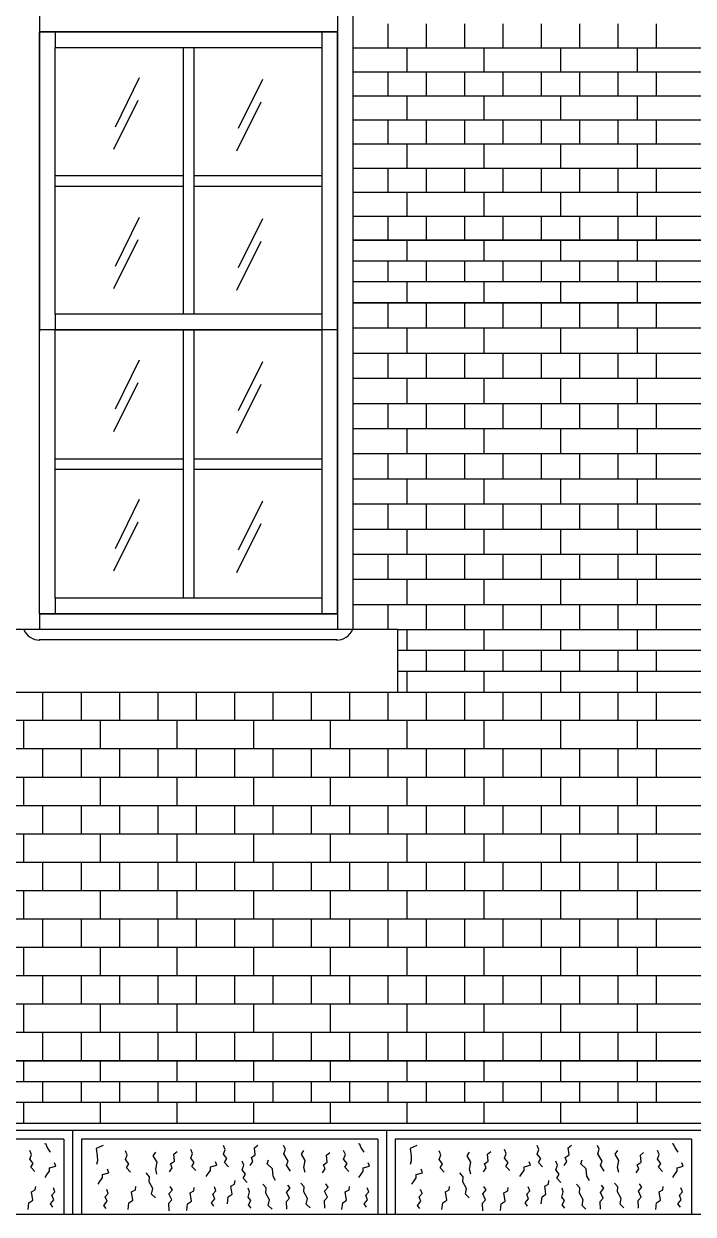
# Model space of a CAD drawing. Extents: x 177441 to 211081, y -129942 to -106182.
# Drawn here: x 195903 to 197823, y -121030 to -117614 of the extents above; entities that cross this region are included whole.
import ezdxf

# ---------------------------------------------------------------- set-up
doc = ezdxf.new("R2010")
doc.units = 0
doc.header["$LTSCALE"] = 50
doc.header["$MEASUREMENT"] = 0
for name, color, linetype in [('ele-3', 6, 'CONTINUOUS'), ('h', 5, 'CONTINUOUS'), ('HAT', 5, 'CONTINUOUS'), ('W-2', 2, 'CONTINUOUS'), ('WID', 4, 'CONTINUOUS')]:
    doc.layers.add(name, color=color, linetype=linetype)

msp = doc.modelspace()

# ---------------------------------------------------------------- linework, layer by layer
at = {"layer": 'ele-3'}
for p, q in [((199048.3, -118234.6), (196848.3, -118234.6)), ((196848.3, -118234.6), (198256.4, -118234.6)), ((199048.3, -118294.6), (196848.3, -118294.6)), ((199048.3, -118354.6), (196848.3, -118354.6)), ((199048.3, -118414.6), (196848.3, -118414.6)), ((196848.3, -118414.6), (199048.3, -118414.6)), ((196975.8, -119352), (198920.8, -119352)), ((198920.8, -119412), (196975.8, -119412)), ((198920.8, -119472), (196975.8, -119472)), ((196975.8, -119532), (198920.8, -119532)), ((191614.5, -120589.6), (199639.7, -120589.6)), ((199639.7, -120589.6), (192457.7, -120589.6)), ((199639.7, -120649.6), (191614.5, -120649.6)), ((199639.7, -120709.6), (191539.5, -120709.6))]:
    msp.add_line(p, q, dxfattribs=at)
for points in [[(197003.3, -118294.6), (197003.3, -118234.6)], [(197223.3, -118294.6), (197223.3, -118234.6)], [(197443.3, -118294.6), (197443.3, -118234.6)], [(197663.3, -118294.6), (197663.3, -118234.6)], [(196948.3, -118354.6), (196948.3, -118294.6)], [(197058.3, -118354.6), (197058.3, -118294.6)], [(197168.3, -118354.6), (197168.3, -118294.6)], [(197278.3, -118354.6), (197278.3, -118294.6)], [(197388.3, -118354.6), (197388.3, -118294.6)], [(197498.3, -118354.6), (197498.3, -118294.6)], [(197608.3, -118354.6), (197608.3, -118294.6)], [(197718.3, -118354.6), (197718.3, -118294.6)], [(197003.3, -118414.6), (197003.3, -118354.6)], [(197223.3, -118414.6), (197223.3, -118354.6)], [(197443.3, -118414.6), (197443.3, -118354.6)], [(197663.3, -118414.6), (197663.3, -118354.6)], [(197003.3, -119412), (197003.3, -119352)], [(197223.3, -119412), (197223.3, -119352)], [(197443.3, -119412), (197443.3, -119352)], [(197663.3, -119412), (197663.3, -119352)], [(197058.3, -119472), (197058.3, -119412)], [(197168.3, -119472), (197168.3, -119412)], [(197278.3, -119472), (197278.3, -119412)], [(197388.3, -119472), (197388.3, -119412)], [(197498.3, -119472), (197498.3, -119412)], [(197608.3, -119472), (197608.3, -119412)], [(197718.3, -119472), (197718.3, -119412)], [(197003.3, -119532), (197003.3, -119472)], [(197223.3, -119532), (197223.3, -119472)], [(197443.3, -119532), (197443.3, -119472)], [(197663.3, -119532), (197663.3, -119472)], [(195903.3, -120649.6), (195903.3, -120589.6)], [(196123.3, -120649.6), (196123.3, -120589.6)], [(196343.3, -120649.6), (196343.3, -120589.6)], [(196563.3, -120649.6), (196563.3, -120589.6)], [(196783.3, -120649.6), (196783.3, -120589.6)], [(197003.3, -120649.6), (197003.3, -120589.6)], [(197223.3, -120649.6), (197223.3, -120589.6)], [(197443.3, -120649.6), (197443.3, -120589.6)], [(197663.3, -120649.6), (197663.3, -120589.6)], [(195958.3, -120709.6), (195958.3, -120649.6)], [(196068.3, -120709.6), (196068.3, -120649.6)], [(196178.3, -120709.6), (196178.3, -120649.6)], [(196288.3, -120709.6), (196288.3, -120649.6)], [(196398.3, -120709.6), (196398.3, -120649.6)], [(196508.3, -120709.6), (196508.3, -120649.6)], [(196618.3, -120709.6), (196618.3, -120649.6)], [(196728.3, -120709.6), (196728.3, -120649.6)], [(196838.3, -120709.6), (196838.3, -120649.6)], [(196948.3, -120709.6), (196948.3, -120649.6)], [(197058.3, -120709.6), (197058.3, -120649.6)], [(197168.3, -120709.6), (197168.3, -120649.6)], [(197278.3, -120709.6), (197278.3, -120649.6)], [(197388.3, -120709.6), (197388.3, -120649.6)], [(197498.3, -120709.6), (197498.3, -120649.6)], [(197608.3, -120709.6), (197608.3, -120649.6)], [(197718.3, -120709.6), (197718.3, -120649.6)], [(195903.3, -120769.6), (195903.3, -120709.6)], [(196123.3, -120769.6), (196123.3, -120709.6)], [(196343.3, -120769.6), (196343.3, -120709.6)], [(196563.3, -120769.6), (196563.3, -120709.6)], [(196783.3, -120769.6), (196783.3, -120709.6)], [(197003.3, -120769.6), (197003.3, -120709.6)], [(197223.3, -120769.6), (197223.3, -120709.6)], [(197443.3, -120769.6), (197443.3, -120709.6)], [(197663.3, -120769.6), (197663.3, -120709.6)]]:
    msp.add_lwpolyline(points, dxfattribs=at)
at = {"layer": 'h'}
for p, q in [((196848.3, -117682.9), (199048.3, -117682.9)), ((196234.6, -117769.3), (196165, -117910)), ((196587.6, -117773.7), (196518, -117914.4)), ((196848.3, -117751.8), (199048.3, -117751.8)), ((196229.9, -117834.1), (196160.3, -117974.8)), ((196582.8, -117838.5), (196513.3, -117979.2)), ((196848.3, -117820.8), (199048.3, -117820.8)), ((196848.3, -117889.8), (199048.3, -117889.8)), ((196848.3, -117958.7), (199048.3, -117958.7)), ((196848.3, -118027.7), (199048.3, -118027.7)), ((196848.3, -118096.7), (199048.3, -118096.7)), ((196234.6, -118169.3), (196165, -118310)), ((196587.6, -118173.7), (196518, -118314.4)), ((196848.3, -118165.7), (199048.3, -118165.7)), ((196229.9, -118234.1), (196160.3, -118374.8)), ((196582.8, -118238.5), (196513.3, -118379.2)), ((196848.3, -118486.7), (199048.3, -118486.7)), ((196848.3, -118558.8), (199048.3, -118558.8)), ((196234.6, -118579.3), (196165, -118720)), ((196587.6, -118583.7), (196518, -118724.4)), ((196229.9, -118644.1), (196160.3, -118784.8)), ((196582.8, -118648.5), (196513.3, -118789.2)), ((196848.3, -118630.9), (199048.3, -118630.9)), ((196848.3, -118703.1), (199048.3, -118703.1)), ((196848.3, -118775.2), (199048.3, -118775.2)), ((196848.3, -118847.3), (199048.3, -118847.3)), ((196848.3, -118919.4), (199048.3, -118919.4)), ((196234.6, -118979.3), (196165, -119120)), ((196587.6, -118983.7), (196518, -119124.4)), ((196848.3, -118991.5), (199048.3, -118991.5)), ((196229.9, -119044.1), (196160.3, -119184.8)), ((196582.8, -119048.5), (196513.3, -119189.2)), ((196848.3, -119063.6), (199048.3, -119063.6)), ((196848.3, -119135.7), (199048.3, -119135.7)), ((196848.3, -119207.8), (199048.3, -119207.8)), ((196848.3, -119279.9), (199048.3, -119279.9)), ((199639.7, -119613.4), (191614.5, -119613.4)), ((199639.7, -119694.7), (191614.5, -119694.7)), ((199639.7, -119776.1), (191614.5, -119776.1)), ((199639.7, -119857.5), (191614.5, -119857.5)), ((199639.7, -119938.8), (191614.5, -119938.8)), ((199639.7, -120020.2), (191614.5, -120020.2)), ((199639.7, -120101.5), (191614.5, -120101.5)), ((199639.7, -120182.9), (191614.5, -120182.9)), ((199639.7, -120264.2), (191614.5, -120264.2)), ((199639.7, -120345.6), (191614.5, -120345.6)), ((199639.7, -120426.9), (191614.5, -120426.9)), ((199639.7, -120508.3), (191614.5, -120508.3))]:
    msp.add_line(p, q, dxfattribs=at)
for points in [[(196948.3, -117682.9), (196948.3, -117613.9)], [(197058.3, -117682.9), (197058.3, -117613.9)], [(197168.3, -117682.9), (197168.3, -117613.9)], [(197278.3, -117682.9), (197278.3, -117613.9)], [(197388.3, -117682.9), (197388.3, -117613.9)], [(197498.3, -117682.9), (197498.3, -117613.9)], [(197608.3, -117682.9), (197608.3, -117613.9)], [(197718.3, -117682.9), (197718.3, -117613.9)], [(197003.3, -117751.8), (197003.3, -117682.9)], [(197223.3, -117751.8), (197223.3, -117682.9)], [(197443.3, -117751.8), (197443.3, -117682.9)], [(197663.3, -117751.8), (197663.3, -117682.9)], [(196948.3, -117820.8), (196948.3, -117751.8)], [(197058.3, -117820.8), (197058.3, -117751.8)], [(197168.3, -117820.8), (197168.3, -117751.8)], [(197278.3, -117820.8), (197278.3, -117751.8)], [(197388.3, -117820.8), (197388.3, -117751.8)], [(197498.3, -117820.8), (197498.3, -117751.8)], [(197608.3, -117820.8), (197608.3, -117751.8)], [(197718.3, -117820.8), (197718.3, -117751.8)], [(197003.3, -117889.8), (197003.3, -117820.8)], [(197223.3, -117889.8), (197223.3, -117820.8)], [(197443.3, -117889.8), (197443.3, -117820.8)], [(197663.3, -117889.8), (197663.3, -117820.8)], [(196948.3, -117958.7), (196948.3, -117889.8)], [(197058.3, -117958.7), (197058.3, -117889.8)], [(197168.3, -117958.7), (197168.3, -117889.8)], [(197278.3, -117958.7), (197278.3, -117889.8)], [(197388.3, -117958.7), (197388.3, -117889.8)], [(197498.3, -117958.7), (197498.3, -117889.8)], [(197608.3, -117958.7), (197608.3, -117889.8)], [(197718.3, -117958.7), (197718.3, -117889.8)], [(197003.3, -118027.7), (197003.3, -117958.7)], [(197223.3, -118027.7), (197223.3, -117958.7)], [(197443.3, -118027.7), (197443.3, -117958.7)], [(197663.3, -118027.7), (197663.3, -117958.7)], [(196948.3, -118096.7), (196948.3, -118027.7)], [(197058.3, -118096.7), (197058.3, -118027.7)], [(197168.3, -118096.7), (197168.3, -118027.7)], [(197278.3, -118096.7), (197278.3, -118027.7)], [(197388.3, -118096.7), (197388.3, -118027.7)], [(197498.3, -118096.7), (197498.3, -118027.7)], [(197608.3, -118096.7), (197608.3, -118027.7)], [(197718.3, -118096.7), (197718.3, -118027.7)], [(197003.3, -118165.6), (197003.3, -118096.7)], [(197223.3, -118165.6), (197223.3, -118096.7)], [(197443.3, -118165.6), (197443.3, -118096.7)], [(197663.3, -118165.6), (197663.3, -118096.7)], [(196948.3, -118234.6), (196948.3, -118165.7)], [(197058.3, -118234.6), (197058.3, -118165.7)], [(197168.3, -118234.6), (197168.3, -118165.7)], [(197278.3, -118234.6), (197278.3, -118165.7)], [(197388.3, -118234.6), (197388.3, -118165.7)], [(197498.3, -118234.6), (197498.3, -118165.7)], [(197608.3, -118234.6), (197608.3, -118165.7)], [(197718.3, -118234.6), (197718.3, -118165.7)], [(196948.3, -118486.7), (196948.3, -118414.6)], [(197058.3, -118486.7), (197058.3, -118414.6)], [(197168.3, -118486.7), (197168.3, -118414.6)], [(197278.3, -118486.7), (197278.3, -118414.6)], [(197388.3, -118486.7), (197388.3, -118414.6)], [(197498.3, -118486.7), (197498.3, -118414.6)], [(197608.3, -118486.7), (197608.3, -118414.6)], [(197718.3, -118486.7), (197718.3, -118414.6)], [(197003.3, -118558.8), (197003.3, -118486.7)], [(197223.3, -118558.8), (197223.3, -118486.7)], [(197443.3, -118558.8), (197443.3, -118486.7)], [(197663.3, -118558.8), (197663.3, -118486.7)], [(196948.3, -118630.9), (196948.3, -118558.8)], [(197058.3, -118630.9), (197058.3, -118558.8)], [(197168.3, -118630.9), (197168.3, -118558.8)], [(197278.3, -118630.9), (197278.3, -118558.8)], [(197388.3, -118630.9), (197388.3, -118558.8)], [(197498.3, -118630.9), (197498.3, -118558.8)], [(197608.3, -118630.9), (197608.3, -118558.8)], [(197718.3, -118630.9), (197718.3, -118558.8)], [(197003.3, -118703.1), (197003.3, -118630.9)], [(197223.3, -118703.1), (197223.3, -118630.9)], [(197443.3, -118703.1), (197443.3, -118630.9)], [(197663.3, -118703.1), (197663.3, -118630.9)], [(196948.3, -118775.2), (196948.3, -118703.1)], [(197058.3, -118775.2), (197058.3, -118703.1)], [(197168.3, -118775.2), (197168.3, -118703.1)], [(197278.3, -118775.2), (197278.3, -118703.1)], [(197388.3, -118775.2), (197388.3, -118703.1)], [(197498.3, -118775.2), (197498.3, -118703.1)], [(197608.3, -118775.2), (197608.3, -118703.1)], [(197718.3, -118775.2), (197718.3, -118703.1)], [(197003.3, -118847.3), (197003.3, -118775.2)], [(197223.3, -118847.3), (197223.3, -118775.2)], [(197443.3, -118847.3), (197443.3, -118775.2)], [(197663.3, -118847.3), (197663.3, -118775.2)], [(196948.3, -118919.4), (196948.3, -118847.3)], [(197058.3, -118919.4), (197058.3, -118847.3)], [(197168.3, -118919.4), (197168.3, -118847.3)], [(197278.3, -118919.4), (197278.3, -118847.3)], [(197388.3, -118919.4), (197388.3, -118847.3)], [(197498.3, -118919.4), (197498.3, -118847.3)], [(197608.3, -118919.4), (197608.3, -118847.3)], [(197718.3, -118919.4), (197718.3, -118847.3)], [(197003.3, -118991.5), (197003.3, -118919.4)], [(197223.3, -118991.5), (197223.3, -118919.4)], [(197443.3, -118991.5), (197443.3, -118919.4)], [(197663.3, -118991.5), (197663.3, -118919.4)], [(196948.3, -119063.6), (196948.3, -118991.5)], [(197058.3, -119063.6), (197058.3, -118991.5)], [(197168.3, -119063.6), (197168.3, -118991.5)], [(197278.3, -119063.6), (197278.3, -118991.5)], [(197388.3, -119063.6), (197388.3, -118991.5)], [(197498.3, -119063.6), (197498.3, -118991.5)], [(197608.3, -119063.6), (197608.3, -118991.5)], [(197718.3, -119063.6), (197718.3, -118991.5)], [(197003.3, -119135.7), (197003.3, -119063.6)], [(197223.3, -119135.7), (197223.3, -119063.6)], [(197443.3, -119135.7), (197443.3, -119063.6)], [(197663.3, -119135.7), (197663.3, -119063.6)], [(196948.3, -119207.8), (196948.3, -119135.7)], [(197058.3, -119207.8), (197058.3, -119135.7)], [(197168.3, -119207.8), (197168.3, -119135.7)], [(197278.3, -119207.8), (197278.3, -119135.7)], [(197388.3, -119207.8), (197388.3, -119135.7)], [(197498.3, -119207.8), (197498.3, -119135.7)], [(197608.3, -119207.8), (197608.3, -119135.7)], [(197718.3, -119207.8), (197718.3, -119135.7)], [(197003.3, -119279.9), (197003.3, -119207.8)], [(197223.3, -119279.9), (197223.3, -119207.8)], [(197443.3, -119279.9), (197443.3, -119207.8)], [(197663.3, -119279.9), (197663.3, -119207.8)], [(196948.3, -119352), (196948.3, -119279.9)], [(197058.3, -119352), (197058.3, -119279.9)], [(197168.3, -119352), (197168.3, -119279.9)], [(197278.3, -119352), (197278.3, -119279.9)], [(197388.3, -119352), (197388.3, -119279.9)], [(197498.3, -119352), (197498.3, -119279.9)], [(197608.3, -119352), (197608.3, -119279.9)], [(197718.3, -119352), (197718.3, -119279.9)], [(195958.3, -119613.4), (195958.3, -119532)], [(196068.3, -119613.4), (196068.3, -119532)], [(196178.3, -119613.4), (196178.3, -119532)], [(196288.3, -119613.4), (196288.3, -119532)], [(196398.3, -119613.4), (196398.3, -119532)], [(196508.3, -119613.4), (196508.3, -119532)], [(196618.3, -119613.4), (196618.3, -119532)], [(196728.3, -119613.4), (196728.3, -119532)], [(196838.3, -119613.4), (196838.3, -119532)], [(196948.3, -119613.4), (196948.3, -119532)], [(197058.3, -119613.4), (197058.3, -119532)], [(197168.3, -119613.4), (197168.3, -119532)], [(197278.3, -119613.4), (197278.3, -119532)], [(197388.3, -119613.4), (197388.3, -119532)], [(197498.3, -119613.4), (197498.3, -119532)], [(197608.3, -119613.4), (197608.3, -119532)], [(197718.3, -119613.4), (197718.3, -119532)], [(195903.3, -119694.7), (195903.3, -119613.4)], [(196123.3, -119694.7), (196123.3, -119613.4)], [(196343.3, -119694.7), (196343.3, -119613.4)], [(196563.3, -119694.7), (196563.3, -119613.4)], [(196783.3, -119694.7), (196783.3, -119613.4)], [(197003.3, -119694.7), (197003.3, -119613.4)], [(197223.3, -119694.7), (197223.3, -119613.4)], [(197443.3, -119694.7), (197443.3, -119613.4)], [(197663.3, -119694.7), (197663.3, -119613.4)], [(195958.3, -119776.1), (195958.3, -119694.7)], [(196068.3, -119776.1), (196068.3, -119694.7)], [(196178.3, -119776.1), (196178.3, -119694.7)], [(196288.3, -119776.1), (196288.3, -119694.7)], [(196398.3, -119776.1), (196398.3, -119694.7)], [(196508.3, -119776.1), (196508.3, -119694.7)], [(196618.3, -119776.1), (196618.3, -119694.7)], [(196728.3, -119776.1), (196728.3, -119694.7)], [(196838.3, -119776.1), (196838.3, -119694.7)], [(196948.3, -119776.1), (196948.3, -119694.7)], [(197058.3, -119776.1), (197058.3, -119694.7)], [(197168.3, -119776.1), (197168.3, -119694.7)], [(197278.3, -119776.1), (197278.3, -119694.7)], [(197388.3, -119776.1), (197388.3, -119694.7)], [(197498.3, -119776.1), (197498.3, -119694.7)], [(197608.3, -119776.1), (197608.3, -119694.7)], [(197718.3, -119776.1), (197718.3, -119694.7)], [(195903.3, -119857.5), (195903.3, -119776.1)], [(196123.3, -119857.5), (196123.3, -119776.1)], [(196343.3, -119857.5), (196343.3, -119776.1)], [(196563.3, -119857.5), (196563.3, -119776.1)], [(196783.3, -119857.5), (196783.3, -119776.1)], [(197003.3, -119857.5), (197003.3, -119776.1)], [(197223.3, -119857.5), (197223.3, -119776.1)], [(197443.3, -119857.5), (197443.3, -119776.1)], [(197663.3, -119857.5), (197663.3, -119776.1)], [(195958.3, -119938.8), (195958.3, -119857.5)], [(196068.3, -119938.8), (196068.3, -119857.5)], [(196178.3, -119938.8), (196178.3, -119857.5)], [(196288.3, -119938.8), (196288.3, -119857.5)], [(196398.3, -119938.8), (196398.3, -119857.5)], [(196508.3, -119938.8), (196508.3, -119857.5)], [(196618.3, -119938.8), (196618.3, -119857.5)], [(196728.3, -119938.8), (196728.3, -119857.5)], [(196838.3, -119938.8), (196838.3, -119857.5)], [(196948.3, -119938.8), (196948.3, -119857.5)], [(197058.3, -119938.8), (197058.3, -119857.5)], [(197168.3, -119938.8), (197168.3, -119857.5)], [(197278.3, -119938.8), (197278.3, -119857.5)], [(197388.3, -119938.8), (197388.3, -119857.5)], [(197498.3, -119938.8), (197498.3, -119857.5)], [(197608.3, -119938.8), (197608.3, -119857.5)], [(197718.3, -119938.8), (197718.3, -119857.5)], [(195903.3, -120020.2), (195903.3, -119938.8)], [(196123.3, -120020.2), (196123.3, -119938.8)], [(196343.3, -120020.2), (196343.3, -119938.8)], [(196563.3, -120020.2), (196563.3, -119938.8)], [(196783.3, -120020.2), (196783.3, -119938.8)], [(197003.3, -120020.2), (197003.3, -119938.8)], [(197223.3, -120020.2), (197223.3, -119938.8)], [(197443.3, -120020.2), (197443.3, -119938.8)], [(197663.3, -120020.2), (197663.3, -119938.8)], [(195958.3, -120101.5), (195958.3, -120020.2)], [(196068.3, -120101.5), (196068.3, -120020.2)], [(196178.3, -120101.5), (196178.3, -120020.2)], [(196288.3, -120101.5), (196288.3, -120020.2)], [(196398.3, -120101.5), (196398.3, -120020.2)], [(196508.3, -120101.5), (196508.3, -120020.2)], [(196618.3, -120101.5), (196618.3, -120020.2)], [(196728.3, -120101.5), (196728.3, -120020.2)], [(196838.3, -120101.5), (196838.3, -120020.2)], [(196948.3, -120101.5), (196948.3, -120020.2)], [(197058.3, -120101.5), (197058.3, -120020.2)], [(197168.3, -120101.5), (197168.3, -120020.2)], [(197278.3, -120101.5), (197278.3, -120020.2)], [(197388.3, -120101.5), (197388.3, -120020.2)], [(197498.3, -120101.5), (197498.3, -120020.2)], [(197608.3, -120101.5), (197608.3, -120020.2)], [(197718.3, -120101.5), (197718.3, -120020.2)], [(195903.3, -120182.9), (195903.3, -120101.5)], [(196123.3, -120182.9), (196123.3, -120101.5)], [(196343.3, -120182.9), (196343.3, -120101.5)], [(196563.3, -120182.9), (196563.3, -120101.5)], [(196783.3, -120182.9), (196783.3, -120101.5)], [(197003.3, -120182.9), (197003.3, -120101.5)], [(197223.3, -120182.9), (197223.3, -120101.5)], [(197443.3, -120182.9), (197443.3, -120101.5)], [(197663.3, -120182.9), (197663.3, -120101.5)], [(195958.3, -120264.2), (195958.3, -120182.9)], [(196068.3, -120264.2), (196068.3, -120182.9)], [(196178.3, -120264.2), (196178.3, -120182.9)], [(196288.3, -120264.2), (196288.3, -120182.9)], [(196398.3, -120264.2), (196398.3, -120182.9)], [(196508.3, -120264.2), (196508.3, -120182.9)], [(196618.3, -120264.2), (196618.3, -120182.9)], [(196728.3, -120264.2), (196728.3, -120182.9)], [(196838.3, -120264.2), (196838.3, -120182.9)], [(196948.3, -120264.2), (196948.3, -120182.9)], [(197058.3, -120264.2), (197058.3, -120182.9)], [(197168.3, -120264.2), (197168.3, -120182.9)], [(197278.3, -120264.2), (197278.3, -120182.9)], [(197388.3, -120264.2), (197388.3, -120182.9)], [(197498.3, -120264.2), (197498.3, -120182.9)], [(197608.3, -120264.2), (197608.3, -120182.9)], [(197718.3, -120264.2), (197718.3, -120182.9)], [(195903.3, -120345.6), (195903.3, -120264.2)], [(196123.3, -120345.6), (196123.3, -120264.2)], [(196343.3, -120345.6), (196343.3, -120264.2)], [(196563.3, -120345.6), (196563.3, -120264.2)], [(196783.3, -120345.6), (196783.3, -120264.2)], [(197003.3, -120345.6), (197003.3, -120264.2)], [(197223.3, -120345.6), (197223.3, -120264.2)], [(197443.3, -120345.6), (197443.3, -120264.2)], [(197663.3, -120345.6), (197663.3, -120264.2)], [(195958.3, -120426.9), (195958.3, -120345.6)], [(196068.3, -120426.9), (196068.3, -120345.6)], [(196178.3, -120426.9), (196178.3, -120345.6)], [(196288.3, -120426.9), (196288.3, -120345.6)], [(196398.3, -120426.9), (196398.3, -120345.6)], [(196508.3, -120426.9), (196508.3, -120345.6)], [(196618.3, -120426.9), (196618.3, -120345.6)], [(196728.3, -120426.9), (196728.3, -120345.6)], [(196838.3, -120426.9), (196838.3, -120345.6)], [(196948.3, -120426.9), (196948.3, -120345.6)], [(197058.3, -120426.9), (197058.3, -120345.6)], [(197168.3, -120426.9), (197168.3, -120345.6)], [(197278.3, -120426.9), (197278.3, -120345.6)], [(197388.3, -120426.9), (197388.3, -120345.6)], [(197498.3, -120426.9), (197498.3, -120345.6)], [(197608.3, -120426.9), (197608.3, -120345.6)], [(197718.3, -120426.9), (197718.3, -120345.6)], [(195903.3, -120508.3), (195903.3, -120426.9)], [(196123.3, -120508.3), (196123.3, -120426.9)], [(196343.3, -120508.3), (196343.3, -120426.9)], [(196563.3, -120508.3), (196563.3, -120426.9)], [(196783.3, -120508.3), (196783.3, -120426.9)], [(197003.3, -120508.3), (197003.3, -120426.9)], [(197223.3, -120508.3), (197223.3, -120426.9)], [(197443.3, -120508.3), (197443.3, -120426.9)], [(197663.3, -120508.3), (197663.3, -120426.9)], [(195958.3, -120589.6), (195958.3, -120508.3)], [(196068.3, -120589.6), (196068.3, -120508.3)], [(196178.3, -120589.6), (196178.3, -120508.3)], [(196288.3, -120589.6), (196288.3, -120508.3)], [(196398.3, -120589.6), (196398.3, -120508.3)], [(196508.3, -120589.6), (196508.3, -120508.3)], [(196618.3, -120589.6), (196618.3, -120508.3)], [(196728.3, -120589.6), (196728.3, -120508.3)], [(196838.3, -120589.6), (196838.3, -120508.3)], [(196948.3, -120589.6), (196948.3, -120508.3)], [(197058.3, -120589.6), (197058.3, -120508.3)], [(197168.3, -120589.6), (197168.3, -120508.3)], [(197278.3, -120589.6), (197278.3, -120508.3)], [(197388.3, -120589.6), (197388.3, -120508.3)], [(197498.3, -120589.6), (197498.3, -120508.3)], [(197608.3, -120589.6), (197608.3, -120508.3)], [(197718.3, -120589.6), (197718.3, -120508.3)], [(195935.3, -120907.5), (195923.9, -120895.1), (195930.4, -120883.8), (195920.7, -120871.4), (195925.6, -120858), (195920.7, -120846.6)], [(195979.9, -120851.2), (195970.4, -120837.2), (195967.3, -120829.1), (195963.1, -120827.4)], [(196130.6, -120832.4), (196111.2, -120841.1), (196113.9, -120862.1), (196114.4, -120876.6), (196111.7, -120887.4)], [(196209.3, -120908.9), (196198, -120896.5), (196204.4, -120885.2), (196194.7, -120872.8), (196199.6, -120859.4), (196194.7, -120848)], [(196397, -120904.7), (196385.7, -120892.3), (196392.2, -120881), (196382.5, -120868.6), (196387.3, -120855.1), (196382.5, -120843.8)], [(196490.7, -120893.4), (196479.4, -120881), (196485.9, -120869.7), (196476.2, -120857.3), (196481, -120843.8), (196476.2, -120832.5)], [(196552.9, -120890), (196560.6, -120878.8), (196556, -120867.1), (196567.2, -120859.5), (196565.1, -120839.1), (196574.3, -120832)], [(196668.3, -120905.9), (196657.1, -120889.3), (196661.9, -120877.4), (196649.6, -120856.3), (196653.7, -120842.7), (196648.6, -120832.5)], [(196710, -120909.6), (196706.4, -120895.4), (196710.3, -120875.2), (196699.8, -120857.3), (196706.8, -120846.6)], [(196835.3, -120907.5), (196823.9, -120895.1), (196830.4, -120883.8), (196820.7, -120871.4), (196825.6, -120858), (196820.7, -120846.6)], [(196879.9, -120851.2), (196870.4, -120837.2), (196867.3, -120829.1), (196863.1, -120827.4)], [(197030.6, -120832.4), (197011.2, -120841.1), (197013.9, -120862.1), (197014.4, -120876.6), (197011.7, -120887.4)], [(197109.3, -120908.9), (197098, -120896.5), (197104.4, -120885.2), (197094.7, -120872.8), (197099.6, -120859.4), (197094.7, -120848)], [(197297, -120904.7), (197285.7, -120892.3), (197292.2, -120881), (197282.5, -120868.6), (197287.3, -120855.1), (197282.5, -120843.8)], [(197390.7, -120893.4), (197379.4, -120881), (197385.9, -120869.7), (197376.2, -120857.3), (197381, -120843.8), (197376.2, -120832.5)], [(197452.9, -120890), (197460.6, -120878.8), (197456, -120867.1), (197467.2, -120859.5), (197465.1, -120839.1), (197474.3, -120832)], [(197568.3, -120905.9), (197557.1, -120889.3), (197561.9, -120877.4), (197549.6, -120856.3), (197553.7, -120842.7), (197548.6, -120832.5)], [(197610, -120909.6), (197606.4, -120895.4), (197610.3, -120875.2), (197599.8, -120857.3), (197606.8, -120846.6)], [(197735.3, -120907.5), (197723.9, -120895.1), (197730.4, -120883.8), (197720.7, -120871.4), (197725.6, -120858), (197720.7, -120846.6)], [(197779.9, -120851.2), (197770.4, -120837.2), (197767.3, -120829.1), (197763.1, -120827.4)], [(195964.6, -120924.4), (195970.5, -120915.2), (195977, -120906.6), (195977, -120896.9), (195994.7, -120891.5), (195991, -120881.8)], [(196285.1, -120914.5), (196281.5, -120900.4), (196285.4, -120880.2), (196274.8, -120862.3), (196281.9, -120851.5)], [(196321.5, -120907.9), (196329.1, -120896.7), (196324.5, -120885), (196335.7, -120877.4), (196333.7, -120857), (196342.8, -120849.9)], [(196426.3, -120921.6), (196432.2, -120912.4), (196438.7, -120903.8), (196438.7, -120894.1), (196456.5, -120888.7), (196452.7, -120879)], [(196543.8, -120938.4), (196532.5, -120926.1), (196539, -120914.7), (196529.3, -120902.4), (196534.1, -120888.9), (196529.3, -120877.6)], [(196625.7, -120932.7), (196618.2, -120920.2), (196616.2, -120899.7), (196601, -120885.5), (196604.7, -120873.2)], [(196759.7, -120910.7), (196767.3, -120899.5), (196762.8, -120887.8), (196773.9, -120880.2), (196771.9, -120859.8), (196781.1, -120852.7)], [(196864.6, -120924.4), (196870.5, -120915.2), (196877, -120906.6), (196877, -120896.9), (196894.7, -120891.5), (196891, -120881.8)], [(197185.1, -120914.5), (197181.5, -120900.4), (197185.4, -120880.2), (197174.8, -120862.3), (197181.9, -120851.5)], [(197221.5, -120907.9), (197229.1, -120896.7), (197224.5, -120885), (197235.7, -120877.4), (197233.7, -120857), (197242.8, -120849.9)], [(197326.3, -120921.6), (197332.2, -120912.4), (197338.7, -120903.8), (197338.7, -120894.1), (197356.5, -120888.7), (197352.7, -120879)], [(197443.8, -120938.4), (197432.5, -120926.1), (197439, -120914.7), (197429.3, -120902.4), (197434.1, -120888.9), (197429.3, -120877.6)], [(197525.7, -120932.7), (197518.2, -120920.2), (197516.2, -120899.7), (197501, -120885.5), (197504.7, -120873.2)], [(197659.7, -120910.7), (197667.3, -120899.5), (197662.8, -120887.8), (197673.9, -120880.2), (197671.9, -120859.8), (197681.1, -120852.7)], [(197764.6, -120924.4), (197770.5, -120915.2), (197777, -120906.6), (197777, -120896.9), (197794.7, -120891.5), (197791, -120881.8)], [(196116.6, -120943.4), (196122.5, -120934.2), (196128.9, -120925.6), (196128.9, -120915.9), (196146.7, -120910.5), (196142.9, -120900.8)], [(196280.6, -120983), (196269.8, -120972.2), (196273.1, -120956), (196262.8, -120936.6), (196263.4, -120922.1), (196254.2, -120911.3)], [(197016.6, -120943.4), (197022.5, -120934.2), (197028.9, -120925.6), (197028.9, -120915.9), (197046.7, -120910.5), (197042.9, -120900.8)], [(197180.6, -120983), (197169.8, -120972.2), (197173.1, -120956), (197162.8, -120936.6), (197163.4, -120922.1), (197154.2, -120911.3)], [(195915.8, -121016.5), (195918, -120997.2), (195929.3, -120989.6), (195925.5, -120965.9), (195936.3, -120960), (195937.3, -120950.3)], [(196202.7, -121016), (196204.9, -120996.7), (196216.2, -120989.1), (196212.4, -120965.4), (196223.2, -120959.5), (196224.3, -120949.8)], [(196320, -121019.6), (196319, -120997.8), (196327.6, -120988.1), (196319.5, -120971.3), (196329.6, -120959.7), (196323, -120950.5)], [(196448.4, -121006.5), (196441.4, -120997.3), (196451.1, -120985.5), (196445.7, -120972.6), (196454.3, -120962.9), (196450, -120951)], [(196487.6, -120999.5), (196489.7, -120980.1), (196501, -120972.6), (196497.3, -120948.9), (196508, -120943), (196509.1, -120933.3)], [(196615.3, -121015.3), (196604.6, -121004.5), (196607.8, -120988.4), (196597.6, -120969), (196598.1, -120954.4), (196588.9, -120943.7)], [(196657.5, -121015.3), (196656.5, -120993.5), (196665.1, -120983.8), (196657, -120967), (196667.1, -120955.3), (196660.5, -120946.2)], [(196724.4, -121011.8), (196713.6, -121001.1), (196716.9, -120984.9), (196706.6, -120965.5), (196707.2, -120951), (196698, -120940.2)], [(196766.6, -121011.9), (196765.5, -120990.1), (196774.2, -120980.4), (196766, -120963.6), (196776.2, -120951.9), (196769.6, -120942.8)], [(196815.8, -121016.5), (196818, -120997.2), (196829.3, -120989.6), (196825.5, -120965.9), (196836.3, -120960), (196837.3, -120950.3)], [(197102.7, -121016), (197104.9, -120996.7), (197116.2, -120989.1), (197112.4, -120965.4), (197123.2, -120959.5), (197124.3, -120949.8)], [(197220, -121019.6), (197219, -120997.8), (197227.6, -120988.1), (197219.5, -120971.3), (197229.6, -120959.7), (197223, -120950.5)], [(197348.4, -121006.5), (197341.4, -120997.3), (197351.1, -120985.5), (197345.7, -120972.6), (197354.3, -120962.9), (197350, -120951)], [(197387.6, -120999.5), (197389.7, -120980.1), (197401, -120972.6), (197397.3, -120948.9), (197408, -120943), (197409.1, -120933.3)], [(197515.3, -121015.3), (197504.6, -121004.5), (197507.8, -120988.4), (197497.6, -120969), (197498.1, -120954.4), (197488.9, -120943.7)], [(197557.5, -121015.3), (197556.5, -120993.5), (197565.1, -120983.8), (197557, -120967), (197567.1, -120955.3), (197560.5, -120946.2)], [(197624.4, -121011.8), (197613.6, -121001.1), (197616.9, -120984.9), (197606.6, -120965.5), (197607.2, -120951), (197598, -120940.2)], [(197666.6, -121011.9), (197665.5, -120990.1), (197674.2, -120980.4), (197666, -120963.6), (197676.2, -120951.9), (197669.6, -120942.8)], [(197715.8, -121016.5), (197718, -120997.2), (197729.3, -120989.6), (197725.5, -120965.9), (197736.3, -120960), (197737.3, -120950.3)], [(195986.6, -121009.3), (195979.6, -121000.1), (195989.3, -120988.3), (195983.9, -120975.4), (195992.6, -120965.7), (195988.3, -120953.8)], [(196139.7, -121013.7), (196132.7, -121004.6), (196142.4, -120992.7), (196137, -120979.8), (196145.6, -120970.1), (196141.3, -120958.3)], [(196370.7, -121018.9), (196372.9, -120999.6), (196384.2, -120992), (196380.4, -120968.3), (196391.2, -120962.4), (196392.3, -120952.7)], [(196555.4, -121012.5), (196547.7, -121002.6), (196554.5, -120990.5), (196546.6, -120980.6), (196550.6, -120965.4), (196547.2, -120954.9)], [(196886.6, -121009.3), (196879.6, -121000.1), (196889.3, -120988.3), (196883.9, -120975.4), (196892.6, -120965.7), (196888.3, -120953.8)], [(197039.7, -121013.7), (197032.7, -121004.6), (197042.4, -120992.7), (197037, -120979.8), (197045.6, -120970.1), (197041.3, -120958.3)], [(197270.7, -121018.9), (197272.9, -120999.6), (197284.2, -120992), (197280.4, -120968.3), (197291.2, -120962.4), (197292.3, -120952.7)], [(197455.4, -121012.5), (197447.7, -121002.6), (197454.5, -120990.5), (197446.6, -120980.6), (197450.6, -120965.4), (197447.2, -120954.9)], [(197786.6, -121009.3), (197779.6, -121000.1), (197789.3, -120988.3), (197783.9, -120975.4), (197792.6, -120965.7), (197788.3, -120953.8)]]:
    msp.add_lwpolyline(points, dxfattribs=at)
at = {"layer": 'HAT'}
for p, q in [((195948.3, -117592), (195948.3, -117637)), ((196803.3, -117592), (196803.3, -117637)), ((195993.3, -117637), (195993.3, -117682)), ((196758.3, -117637), (196758.3, -117682)), ((195993.3, -118447), (195993.3, -118492)), ((196758.3, -118447), (196758.3, -118492)), ((195993.3, -119262), (195993.3, -119307)), ((196758.3, -119262), (196758.3, -119307)), ((195948.3, -119307), (195948.3, -119352)), ((196803.3, -119307), (196803.3, -119352)), ((204108.3, -120769.6), (190581, -120769.6)), ((196018.3, -120814.6), (195168.3, -120814.6)), ((196018.3, -120814.6), (196018.3, -121029.6)), ((196918.3, -120814.6), (196068.3, -120814.6)), ((196068.3, -120814.6), (196068.3, -121029.6)), ((196918.3, -120814.6), (196918.3, -121029.6)), ((197818.3, -120814.6), (196968.3, -120814.6)), ((196968.3, -120814.6), (196968.3, -121029.6)), ((197818.3, -120814.6), (197818.3, -121029.6))]:
    msp.add_line(p, q, dxfattribs=at)
at = {"layer": 'W-2'}
msp.add_line((190668.3, -121029.6), (204959.5, -121029.6), dxfattribs=at)
at = {"layer": 'WID'}
for p, q in [((196848.3, -119352), (196848.3, -117347)), ((196360.8, -117682), (196360.8, -118447)), ((196390.8, -117682), (196390.8, -118447)), ((195948.3, -119307), (195948.3, -117761.2)), ((196803.3, -119307), (196803.3, -117761.2)), ((195993.3, -118049.5), (196360.8, -118049.5)), ((195993.3, -118079.5), (196360.8, -118079.5)), ((196390.8, -118049.5), (196758.3, -118049.5)), ((196390.8, -118079.5), (196758.3, -118079.5)), ((196360.8, -118492), (196360.8, -119262)), ((196390.8, -118492), (196390.8, -119262)), ((195993.3, -118862), (196360.8, -118862)), ((196390.8, -118862), (196758.3, -118862)), ((195993.3, -118892), (196360.8, -118892)), ((196390.8, -118892), (196758.3, -118892)), ((195948.3, -119307), (196803.3, -119307)), ((196848.3, -119352), (195903.3, -119352)), ((196802.1, -119382), (195947.5, -119382)), ((204168.3, -120789.6), (190587.7, -120789.6)), ((196043.3, -120789.6), (196043.3, -121029.6)), ((196943.3, -120789.6), (196943.3, -121029.6))]:
    msp.add_line(p, q, dxfattribs=at)
for points in [[(196803.3, -118497), (196803.3, -117637), (195948.3, -117637), (195948.3, -118497)], [(196803.3, -118447), (196803.3, -119307), (195948.3, -119307), (195948.3, -118447)]]:
    msp.add_lwpolyline(points, dxfattribs=at)
for points in [[(196803.3, -118492), (195948.3, -118492), (195948.3, -117637), (196803.3, -117637)], [(196758.3, -118447), (195993.3, -118447), (195993.3, -117682), (196758.3, -117682)], [(196758.3, -119262), (195993.3, -119262), (195993.3, -118492), (196758.3, -118492)], [(196975.8, -119352), (195775.8, -119352), (195775.8, -119532), (196975.8, -119532)]]:
    msp.add_lwpolyline(points, close=True, dxfattribs=at)
for centre, start, end in [((195948.5, -119333), 202.8572, 271.1334), ((196801.1, -119333), 268.8666, 337.1428)]:
    msp.add_arc(centre, 49.1, start, end, dxfattribs=at)

doc.saveas('drawing.dxf')
